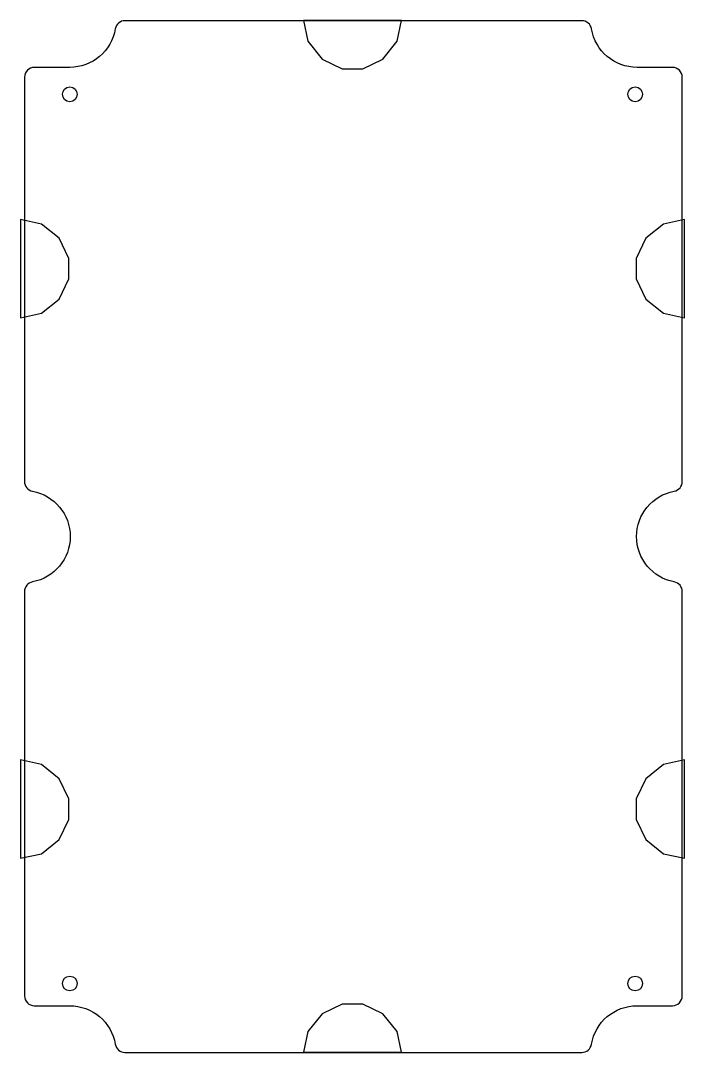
# Model space of a CAD drawing. Extents: x -68 to 68, y -105 to 106.
import ezdxf

# ---------------------------------------------------------------- set-up
doc = ezdxf.new("R2010")
doc.units = 0
doc.layers.get('0').update_dxf_attribs({"linetype": 'continuous'})

# ---------------------------------------------------------------- blocks, each defined once
blk = doc.blocks.new('BLOCK_SKETCH003')
at = {"color": 0}
for points in [[(-10, 105.5), (-9.07, 101.29), (-6.19, 97.64), (-2.09, 95.72), (2.09, 95.72), (6.19, 97.64), (9.07, 101.29), (10, 105.5), (5, 105.5), (0, 105.5), (-5, 105.5)], [(-67.5, 45), (-63.29, 45.93), (-59.64, 48.81), (-57.72, 52.91), (-57.72, 57.09), (-59.64, 61.19), (-63.29, 64.07), (-67.5, 65), (-67.5, 60), (-67.5, 55), (-67.5, 50)], [(67.5, 65), (63.29, 64.07), (59.64, 61.19), (57.72, 57.09), (57.72, 52.91), (59.64, 48.81), (63.29, 45.93), (67.5, 45), (67.5, 50), (67.5, 55), (67.5, 60)], [(-67.5, -65), (-63.29, -64.07), (-59.64, -61.19), (-57.72, -57.09), (-57.72, -52.91), (-59.64, -48.81), (-63.29, -45.93), (-67.5, -45), (-67.5, -50), (-67.5, -55), (-67.5, -60)], [(67.5, -45), (63.29, -45.93), (59.64, -48.81), (57.72, -52.91), (57.72, -57.09), (59.64, -61.19), (63.29, -64.07), (67.5, -65), (67.5, -60), (67.5, -55), (67.5, -50)], [(10, -104.5), (9.07, -100.29), (6.19, -96.64), (2.09, -94.72), (-2.09, -94.72), (-6.19, -96.64), (-9.07, -100.29), (-10, -104.5), (-5, -104.5), (0, -104.5), (5, -104.5)]]:
    blk.add_lwpolyline(points, close=True, dxfattribs=at)
blk = doc.blocks.new('SKETCH002')
at = {"layer": 'innerboard', "color": 7}
for centre in [(-57.5, 90.5, 8), (57.5, 90.5, 8), (-57.5, -90.5, 8), (57.5, -90.5, 8)]:
    blk.add_circle(centre, 1.5, dxfattribs=at)

msp = doc.modelspace()

# ---------------------------------------------------------------- linework, layer by layer
at = {"color": 0}
msp.add_lwpolyline([(-65.088645, 9.723082, -0.8299933065), (-65.088645, -8.75519, 0.3609337292), (-66.720224, -10.720964), (-66.720224, -93.016054, 0.4142135624), (-64.720227, -95.016054), (-57.520224, -95.016054, -0.3659773819), (-48.251699, -102.849388, 0.3659773819), (-46.279671, -104.516051), (46.639225, -104.516054, 0.3659773819), (48.611251, -102.849388, -0.3659773819), (57.879777, -95.016054), (65.079776, -95.016054, 0.4142135624), (67.079776, -93.016058), (67.079776, -10.720964, 0.3609337292), (65.448197, -8.75519, -0.8299933065), (65.448197, 9.723082, 0.3609337292), (67.079776, 11.688855), (67.079776, 93.983946, 0.4142135624), (65.07978, 95.983945), (57.879776, 95.983946, -0.3659773819), (48.611251, 103.817279, 0.3659773819), (46.639224, 105.483942), (-46.279672, 105.483946, 0.3659773819), (-48.251699, 103.817279, -0.3659773819), (-57.520224, 95.983946), (-64.720224, 95.983946, 0.4142135624), (-66.720224, 93.983949), (-66.720224, 11.688855, 0.3609337292)], format="xyb", close=True, dxfattribs=at)

# ---------------------------------------------------------------- block references
msp.add_blockref('BLOCK_SKETCH003', (0, 0), dxfattribs=at)
at = {"layer": 'innerboard', "color": 7}
msp.add_blockref('SKETCH002', (0, 0), dxfattribs=at)

doc.saveas('drawing.dxf')
